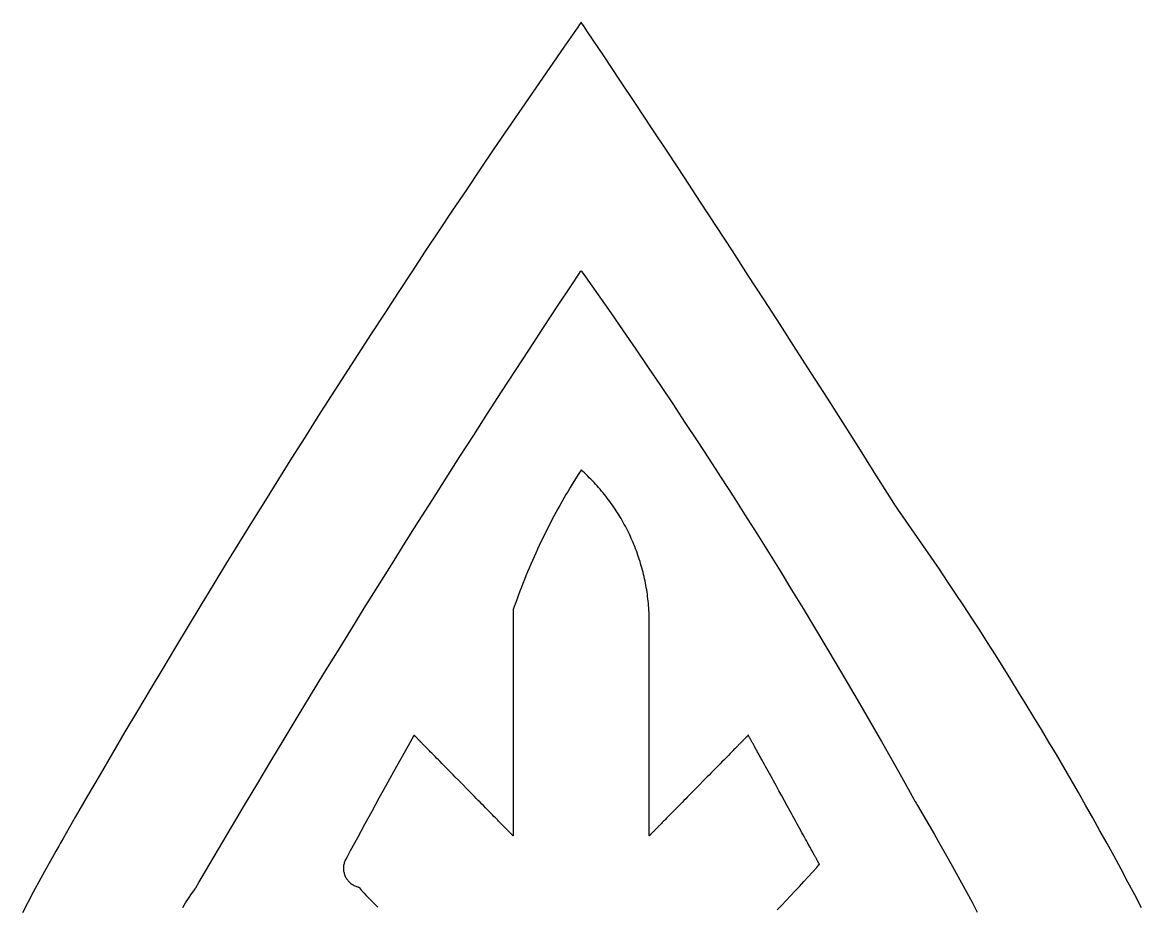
# Model space of a CAD drawing. Extents: x 0 to 908, y 0 to 337.
# Drawn here: x 683.8 to 738.2, y 242.9 to 285.9 of the extents above; entities that cross this region are included whole.
import ezdxf

# ---------------------------------------------------------------- set-up
doc = ezdxf.new("R2010")
doc.units = 0
doc.layers.add('_____1', color=18, linetype='CONTINUOUS')

msp = doc.modelspace()

# ---------------------------------------------------------------- linework, layer by layer
at = {"layer": '_____1'}
for points in [[(738.222, 242.852), (737.89, 243.48), (737.556, 244.108), (737.219, 244.734), (736.88, 245.359), (736.538, 245.982), (736.194, 246.604), (735.847, 247.225), (735.498, 247.844), (735.146, 248.461), (734.791, 249.077), (734.434, 249.692), (734.075, 250.305), (733.713, 250.917), (733.349, 251.527), (732.982, 252.136), (732.612, 252.743), (732.24, 253.349), (731.866, 253.953), (731.489, 254.556), (731.11, 255.157), (730.728, 255.756), (730.344, 256.354), (729.957, 256.951), (729.568, 257.546), (729.176, 258.139), (728.782, 258.731), (728.385, 259.321), (727.986, 259.91), (727.585, 260.497), (727.181, 261.082), (726.775, 261.666), (726.366, 262.248), (726.263, 262.394), (726.212, 262.466), (726.164, 262.541), (725.975, 262.842), (725.218, 264.044), (724.458, 265.245), (723.697, 266.444), (722.934, 267.643), (722.168, 268.84), (721.402, 270.036), (720.633, 271.231), (719.862, 272.425), (719.09, 273.618), (718.315, 274.809), (717.539, 275.999), (716.761, 277.188), (715.981, 278.376), (715.199, 279.562), (714.416, 280.747), (713.63, 281.931), (712.843, 283.114), (712.054, 284.296), (711.263, 285.476), (711.065, 285.771), (710.966, 285.918), (710.959, 285.928), (710.958, 285.93), (710.955, 285.926), (710.95, 285.918), (710.928, 285.887), (710.885, 285.826), (710.799, 285.703), (710.113, 284.719), (709.429, 283.734), (708.748, 282.747), (708.068, 281.759), (707.391, 280.769), (706.716, 279.777), (706.044, 278.784), (705.374, 277.789), (704.706, 276.793), (704.04, 275.796), (703.377, 274.797), (702.716, 273.796), (702.058, 272.794), (701.401, 271.79), (700.748, 270.785), (700.096, 269.778), (699.447, 268.77), (698.8, 267.761), (698.155, 266.75), (697.513, 265.737), (696.873, 264.723), (696.235, 263.708), (695.6, 262.691), (694.967, 261.672), (694.336, 260.652), (693.708, 259.631), (693.082, 258.608), (692.458, 257.584), (691.837, 256.558), (691.218, 255.531), (690.602, 254.502), (689.987, 253.472), (689.376, 252.441), (688.766, 251.408), (688.159, 250.373), (687.554, 249.338), (686.952, 248.3), (686.352, 247.262), (685.754, 246.222), (685.68, 246.092), (685.671, 246.076), (685.666, 246.067), (685.664, 246.063), (685.662, 246.061), (685.658, 246.054), (685.649, 246.038), (685.614, 245.977), (685.543, 245.853), (685.402, 245.606), (685.122, 245.111), (684.846, 244.614), (684.574, 244.115), (684.305, 243.614), (684.039, 243.112), (683.777, 242.607)], [(691.575, 242.872), (691.719, 243.092), (691.864, 243.311), (692.01, 243.529), (692.158, 243.746), (692.177, 243.773), (692.186, 243.787), (692.191, 243.793), (692.191, 243.795), (692.194, 243.799), (692.199, 243.807), (692.209, 243.824), (692.366, 244.093), (692.681, 244.63), (693.313, 245.704), (693.948, 246.776), (694.584, 247.847), (695.223, 248.917), (695.863, 249.986), (696.506, 251.053), (697.151, 252.119), (697.798, 253.183), (698.448, 254.247), (699.099, 255.309), (699.753, 256.369), (700.408, 257.429), (701.066, 258.486), (701.726, 259.543), (702.388, 260.598), (703.052, 261.652), (703.719, 262.705), (704.387, 263.756), (705.058, 264.806), (705.731, 265.855), (706.405, 266.902), (707.082, 267.948), (707.761, 268.993), (708.442, 270.036), (709.126, 271.078), (709.811, 272.118), (710.498, 273.157), (710.843, 273.676), (710.929, 273.806), (710.951, 273.839), (710.956, 273.847), (710.957, 273.849), (710.958, 273.849), (710.959, 273.848), (710.961, 273.845), (710.971, 273.831), (711.01, 273.776), (711.164, 273.557), (711.782, 272.68), (712.396, 271.799), (713.006, 270.917), (713.613, 270.032), (714.217, 269.145), (714.818, 268.256), (715.414, 267.364), (716.008, 266.471), (716.598, 265.575), (717.185, 264.676), (717.768, 263.776), (718.347, 262.873), (718.924, 261.968), (719.496, 261.061), (720.066, 260.151), (720.632, 259.24), (721.194, 258.326), (721.753, 257.41), (722.308, 256.493), (722.86, 255.572), (723.408, 254.65), (723.953, 253.726), (724.494, 252.799), (725.032, 251.871), (725.566, 250.94), (726.097, 250.008), (726.624, 249.073), (727.147, 248.136), (727.18, 248.078), (727.196, 248.048), (727.204, 248.034), (727.205, 248.032), (727.205, 248.031), (727.206, 248.031), (727.207, 248.029), (727.224, 248), (727.258, 247.942), (727.327, 247.825), (727.6, 247.36), (727.871, 246.893), (728.14, 246.426), (728.408, 245.957), (728.673, 245.488), (728.937, 245.017), (729.199, 244.545), (729.459, 244.072), (729.716, 243.598), (729.973, 243.123), (730.227, 242.648)], [(720.495, 242.757), (720.712, 242.983), (720.928, 243.21), (721.144, 243.438), (721.358, 243.666), (721.572, 243.896), (721.785, 244.126), (721.997, 244.357), (722.208, 244.588), (722.418, 244.821), (722.523, 244.937), (722.55, 244.967), (722.55, 244.968), (722.551, 244.968), (722.551, 244.968), (722.551, 244.968), (722.55, 244.968), (722.55, 244.968), (722.549, 244.971), (722.547, 244.975), (722.544, 244.98), (722.54, 244.987), (722.535, 244.996), (722.529, 245.006), (722.523, 245.018), (722.516, 245.031), (722.508, 245.045), (722.499, 245.061), (722.489, 245.079), (722.479, 245.098), (722.468, 245.118), (722.456, 245.139), (722.444, 245.162), (722.43, 245.186), (722.416, 245.211), (722.402, 245.238), (722.386, 245.266), (722.37, 245.295), (722.354, 245.325), (722.337, 245.356), (722.319, 245.389), (722.3, 245.422), (722.281, 245.457), (722.261, 245.493), (722.241, 245.53), (722.22, 245.568), (722.199, 245.606), (722.177, 245.646), (722.154, 245.687), (722.131, 245.729), (722.108, 245.772), (722.083, 245.815), (722.059, 245.86), (722.034, 245.905), (722.008, 245.952), (721.983, 245.999), (721.929, 246.095), (721.875, 246.195), (721.818, 246.297), (721.76, 246.402), (721.701, 246.509), (721.641, 246.619), (721.579, 246.731), (721.516, 246.845), (721.452, 246.961), (721.388, 247.078), (721.322, 247.197), (721.256, 247.317), (721.189, 247.439), (721.122, 247.561), (720.986, 247.807), (720.849, 248.055), (720.712, 248.304), (720.576, 248.551), (720.508, 248.674), (720.441, 248.796), (720.374, 248.917), (720.308, 249.037), (720.243, 249.156), (720.178, 249.273), (720.115, 249.389), (720.052, 249.503), (719.99, 249.614), (719.93, 249.724), (719.871, 249.831), (719.813, 249.936), (719.757, 250.038), (719.702, 250.137), (719.676, 250.186), (719.649, 250.233), (719.624, 250.28), (719.598, 250.326), (719.573, 250.371), (719.549, 250.416), (719.525, 250.459), (719.502, 250.502), (719.479, 250.543), (719.456, 250.584), (719.434, 250.624), (719.413, 250.662), (719.392, 250.7), (719.372, 250.737), (719.353, 250.772), (719.334, 250.807), (719.315, 250.84), (719.297, 250.872), (719.28, 250.903), (719.264, 250.933), (719.248, 250.962), (719.233, 250.99), (719.218, 251.016), (719.204, 251.041), (719.191, 251.065), (719.179, 251.087), (719.167, 251.108), (719.156, 251.128), (719.146, 251.147), (719.137, 251.164), (719.128, 251.179), (719.12, 251.194), (719.113, 251.206), (719.107, 251.218), (719.102, 251.227), (719.097, 251.236), (719.093, 251.242), (719.091, 251.248), (719.089, 251.251), (719.087, 251.253), (719.087, 251.254), (719.086, 251.253), (719.084, 251.25), (719.081, 251.247), (719.076, 251.242), (719.07, 251.236), (719.063, 251.229), (719.055, 251.221), (719.046, 251.212), (719.036, 251.201), (719.024, 251.189), (719.012, 251.177), (718.998, 251.163), (718.983, 251.148), (718.968, 251.132), (718.951, 251.115), (718.933, 251.097), (718.914, 251.078), (718.895, 251.058), (718.874, 251.037), (718.852, 251.015), (718.83, 250.992), (718.807, 250.968), (718.782, 250.943), (718.757, 250.918), (718.731, 250.891), (718.704, 250.864), (718.677, 250.836), (718.648, 250.807), (718.619, 250.777), (718.589, 250.747), (718.558, 250.715), (718.526, 250.683), (718.494, 250.65), (718.461, 250.617), (718.428, 250.583), (718.393, 250.548), (718.358, 250.512), (718.323, 250.476), (718.286, 250.439), (718.212, 250.363), (718.136, 250.286), (718.057, 250.205), (717.976, 250.123), (717.893, 250.039), (717.809, 249.953), (717.723, 249.866), (717.635, 249.777), (717.546, 249.686), (717.456, 249.595), (717.365, 249.502), (717.273, 249.408), (717.18, 249.313), (717.086, 249.218), (716.897, 249.026), (716.707, 248.832), (716.516, 248.638), (716.327, 248.446), (716.233, 248.35), (716.139, 248.255), (716.047, 248.161), (715.955, 248.067), (715.864, 247.975), (715.774, 247.884), (715.686, 247.794), (715.599, 247.705), (715.514, 247.618), (715.43, 247.533), (715.348, 247.45), (715.268, 247.369), (715.19, 247.289), (715.115, 247.212), (715.041, 247.138), (715.006, 247.101), (714.97, 247.066), (714.936, 247.031), (714.902, 246.996), (714.869, 246.963), (714.837, 246.93), (714.805, 246.897), (714.774, 246.866), (714.744, 246.835), (714.715, 246.805), (714.686, 246.776), (714.658, 246.748), (714.631, 246.72), (714.605, 246.694), (714.58, 246.668), (714.555, 246.643), (714.532, 246.619), (714.509, 246.596), (714.487, 246.574), (714.466, 246.553), (714.446, 246.533), (714.427, 246.513), (714.41, 246.495), (714.393, 246.478), (714.377, 246.462), (714.362, 246.447), (714.348, 246.433), (714.335, 246.42), (714.324, 246.408), (714.313, 246.397), (714.304, 246.387), (714.295, 246.379), (714.288, 246.372), (714.282, 246.365), (714.277, 246.361), (714.274, 246.357), (714.271, 246.354), (714.27, 246.353), (714.27, 246.354), (714.27, 246.356), (714.27, 246.362), (714.27, 246.37), (714.27, 246.381), (714.27, 246.394), (714.27, 246.41), (714.27, 246.428), (714.27, 246.449), (714.27, 246.472), (714.27, 246.498), (714.27, 246.526), (714.27, 246.556), (714.27, 246.588), (714.27, 246.623), (714.27, 246.66), (714.27, 246.699), (714.27, 246.74), (714.27, 246.783), (714.27, 246.829), (714.27, 246.876), (714.27, 246.926), (714.27, 246.977), (714.27, 247.03), (714.27, 247.085), (714.27, 247.142), (714.27, 247.201), (714.27, 247.261), (714.27, 247.324), (714.27, 247.387), (714.27, 247.453), (714.27, 247.52), (714.27, 247.589), (714.27, 247.659), (714.27, 247.731), (714.27, 247.805), (714.27, 247.879), (714.27, 247.956), (714.27, 248.033), (714.27, 248.112), (714.27, 248.192), (714.27, 248.274), (714.27, 248.357), (714.27, 248.441), (714.27, 248.526), (714.27, 248.612), (714.27, 248.699), (714.27, 248.788), (714.27, 248.877), (714.27, 248.967), (714.27, 249.059), (714.27, 249.151), (714.27, 249.338), (714.27, 249.528), (714.27, 249.721), (714.27, 249.917), (714.27, 250.115), (714.27, 250.315), (714.27, 250.517), (714.27, 250.72), (714.27, 250.924), (714.27, 251.13), (714.27, 251.542), (714.27, 251.955), (714.27, 252.365), (714.27, 252.569), (714.27, 252.771), (714.27, 252.972), (714.27, 253.171), (714.27, 253.367), (714.27, 253.561), (714.27, 253.752), (714.27, 253.94), (714.27, 254.125), (714.27, 254.215), (714.27, 254.305), (714.27, 254.394), (714.27, 254.482), (714.27, 254.569), (714.27, 254.655), (714.27, 254.74), (714.27, 254.823), (714.27, 254.905), (714.27, 254.986), (714.27, 255.066), (714.27, 255.144), (714.27, 255.221), (714.27, 255.297), (714.27, 255.371), (714.27, 255.444), (714.27, 255.515), (714.27, 255.585), (714.27, 255.653), (714.27, 255.72), (714.27, 255.785), (714.27, 255.848), (714.27, 255.909), (714.27, 255.969), (714.27, 256.027), (714.27, 256.083), (714.27, 256.138), (714.27, 256.19), (714.27, 256.241), (714.27, 256.289), (714.27, 256.336), (714.27, 256.38), (714.27, 256.423), (714.27, 256.463), (714.27, 256.501), (714.27, 256.537), (714.27, 256.571), (714.27, 256.603), (714.27, 256.632), (714.27, 256.659), (714.27, 256.683), (714.27, 256.706), (714.27, 256.725), (714.27, 256.743), (714.27, 256.757), (714.27, 256.77), (714.27, 256.779), (714.27, 256.786), (714.27, 256.791), (714.27, 256.793), (714.27, 256.793), (714.27, 256.793), (714.27, 256.795), (714.27, 256.798), (714.27, 256.812), (714.27, 256.84), (714.269, 256.896), (714.267, 257.007), (714.263, 257.118), (714.259, 257.228), (714.253, 257.339), (714.246, 257.449), (714.237, 257.559), (714.228, 257.669), (714.217, 257.779), (714.205, 257.889), (714.192, 257.998), (714.178, 258.107), (714.162, 258.216), (714.145, 258.324), (714.127, 258.432), (714.108, 258.54), (714.088, 258.648), (714.067, 258.755), (714.044, 258.863), (714.02, 258.969), (713.995, 259.076), (713.969, 259.182), (713.942, 259.288), (713.913, 259.393), (713.884, 259.498), (713.853, 259.603), (713.821, 259.707), (713.788, 259.811), (713.754, 259.914), (713.719, 260.017), (713.683, 260.12), (713.645, 260.222), (713.606, 260.324), (713.567, 260.425), (713.526, 260.526), (713.484, 260.627), (713.441, 260.727), (713.397, 260.826), (713.352, 260.925), (713.305, 261.024), (713.258, 261.122), (713.21, 261.219), (713.16, 261.316), (713.11, 261.413), (713.058, 261.509), (713.005, 261.604), (712.952, 261.699), (712.897, 261.793), (712.841, 261.886), (712.784, 261.979), (712.726, 262.072), (712.667, 262.164), (712.607, 262.255), (712.546, 262.345), (712.484, 262.435), (712.421, 262.525), (712.357, 262.613), (712.292, 262.701), (712.226, 262.788), (712.159, 262.875), (712.091, 262.961), (712.021, 263.046), (711.951, 263.131), (711.88, 263.214), (711.808, 263.298), (711.735, 263.38), (711.661, 263.461), (711.586, 263.542), (711.51, 263.622), (711.433, 263.702), (711.355, 263.78), (711.277, 263.858), (711.197, 263.935), (711.116, 264.011), (711.034, 264.086), (710.993, 264.124), (710.973, 264.142), (710.962, 264.151), (710.96, 264.154), (710.958, 264.155), (710.958, 264.155), (710.957, 264.154), (710.954, 264.149), (710.846, 263.98), (710.738, 263.811), (710.632, 263.641), (710.527, 263.471), (710.423, 263.299), (710.32, 263.127), (710.219, 262.955), (710.118, 262.782), (710.019, 262.608), (709.921, 262.434), (709.823, 262.259), (709.727, 262.083), (709.633, 261.907), (709.539, 261.73), (709.446, 261.553), (709.355, 261.375), (709.265, 261.196), (709.176, 261.017), (709.088, 260.837), (709.001, 260.657), (708.915, 260.476), (708.831, 260.295), (708.748, 260.113), (708.666, 259.93), (708.585, 259.747), (708.505, 259.564), (708.427, 259.38), (708.349, 259.195), (708.273, 259.01), (708.198, 258.825), (708.124, 258.638), (708.052, 258.452), (707.98, 258.265), (707.91, 258.077), (707.841, 257.889), (707.774, 257.701), (707.707, 257.512), (707.674, 257.417), (707.658, 257.37), (707.65, 257.346), (707.649, 257.343), (707.649, 257.343), (707.649, 257.343), (707.649, 257.343), (707.649, 257.34), (707.649, 257.335), (707.649, 257.326), (707.649, 257.315), (707.649, 257.302), (707.649, 257.285), (707.649, 257.266), (707.649, 257.245), (707.649, 257.221), (707.649, 257.194), (707.649, 257.165), (707.649, 257.133), (707.649, 257.1), (707.649, 257.063), (707.649, 257.025), (707.649, 256.984), (707.649, 256.941), (707.649, 256.895), (707.649, 256.848), (707.649, 256.798), (707.649, 256.746), (707.649, 256.693), (707.649, 256.637), (707.649, 256.579), (707.649, 256.519), (707.649, 256.458), (707.649, 256.394), (707.649, 256.329), (707.649, 256.262), (707.649, 256.193), (707.649, 256.122), (707.649, 256.05), (707.649, 255.976), (707.649, 255.901), (707.649, 255.824), (707.649, 255.745), (707.649, 255.665), (707.649, 255.584), (707.649, 255.501), (707.649, 255.416), (707.649, 255.331), (707.649, 255.244), (707.649, 255.155), (707.649, 255.066), (707.649, 254.975), (707.649, 254.884), (707.649, 254.791), (707.649, 254.697), (707.649, 254.602), (707.649, 254.506), (707.649, 254.409), (707.649, 254.311), (707.649, 254.113), (707.649, 253.911), (707.649, 253.707), (707.649, 253.499), (707.649, 253.29), (707.649, 253.078), (707.649, 252.865), (707.649, 252.651), (707.649, 252.218), (707.649, 251.784), (707.649, 251.35), (707.649, 251.134), (707.649, 250.918), (707.649, 250.705), (707.649, 250.492), (707.649, 250.282), (707.649, 250.074), (707.649, 249.868), (707.649, 249.665), (707.649, 249.466), (707.649, 249.367), (707.649, 249.269), (707.649, 249.173), (707.649, 249.077), (707.649, 248.982), (707.649, 248.888), (707.649, 248.796), (707.649, 248.704), (707.649, 248.614), (707.649, 248.524), (707.649, 248.436), (707.649, 248.35), (707.649, 248.264), (707.649, 248.18), (707.649, 248.098), (707.649, 248.016), (707.649, 247.936), (707.649, 247.858), (707.649, 247.781), (707.649, 247.706), (707.649, 247.633), (707.649, 247.561), (707.649, 247.49), (707.649, 247.422), (707.649, 247.355), (707.649, 247.29), (707.649, 247.227), (707.649, 247.166), (707.649, 247.106), (707.649, 247.049), (707.649, 246.993), (707.649, 246.94), (707.649, 246.889), (707.649, 246.84), (707.649, 246.792), (707.649, 246.747), (707.649, 246.705), (707.649, 246.664), (707.649, 246.626), (707.649, 246.59), (707.649, 246.557), (707.649, 246.526), (707.649, 246.497), (707.649, 246.471), (707.649, 246.447), (707.649, 246.426), (707.649, 246.408), (707.649, 246.392), (707.649, 246.379), (707.649, 246.368), (707.649, 246.36), (707.649, 246.355), (707.649, 246.353), (707.649, 246.353), (707.647, 246.355), (707.644, 246.358), (707.64, 246.362), (707.635, 246.367), (707.629, 246.374), (707.621, 246.381), (707.613, 246.39), (707.603, 246.4), (707.592, 246.411), (707.58, 246.423), (707.567, 246.437), (707.553, 246.451), (707.538, 246.466), (707.521, 246.483), (707.504, 246.5), (707.486, 246.519), (707.467, 246.538), (707.447, 246.559), (707.425, 246.58), (707.403, 246.603), (707.38, 246.626), (707.357, 246.65), (707.332, 246.676), (707.306, 246.702), (707.28, 246.728), (707.253, 246.756), (707.225, 246.785), (707.196, 246.814), (707.166, 246.844), (707.136, 246.875), (707.104, 246.907), (707.072, 246.939), (707.04, 246.973), (707.007, 247.006), (706.973, 247.041), (706.938, 247.076), (706.903, 247.112), (706.867, 247.149), (706.793, 247.224), (706.717, 247.301), (706.639, 247.38), (706.558, 247.462), (706.476, 247.546), (706.392, 247.631), (706.307, 247.718), (706.219, 247.807), (706.131, 247.897), (706.041, 247.988), (705.95, 248.081), (705.858, 248.174), (705.765, 248.269), (705.577, 248.46), (705.387, 248.653), (705.197, 248.846), (705.007, 249.04), (704.818, 249.232), (704.724, 249.327), (704.631, 249.422), (704.539, 249.516), (704.448, 249.608), (704.358, 249.7), (704.269, 249.79), (704.182, 249.879), (704.096, 249.966), (704.012, 250.052), (703.929, 250.136), (703.849, 250.217), (703.77, 250.297), (703.694, 250.375), (703.62, 250.45), (703.584, 250.487), (703.548, 250.523), (703.514, 250.558), (703.479, 250.593), (703.446, 250.627), (703.413, 250.66), (703.381, 250.693), (703.35, 250.725), (703.319, 250.756), (703.289, 250.786), (703.26, 250.816), (703.232, 250.844), (703.205, 250.872), (703.178, 250.899), (703.152, 250.926), (703.127, 250.951), (703.103, 250.975), (703.08, 250.999), (703.058, 251.021), (703.037, 251.043), (703.016, 251.064), (702.997, 251.084), (702.978, 251.102), (702.961, 251.12), (702.944, 251.137), (702.929, 251.152), (702.915, 251.167), (702.901, 251.181), (702.889, 251.193), (702.878, 251.204), (702.868, 251.215), (702.859, 251.224), (702.851, 251.232), (702.845, 251.238), (702.839, 251.244), (702.835, 251.248), (702.832, 251.251), (702.83, 251.253), (702.83, 251.254), (702.829, 251.254), (702.829, 251.254), (702.829, 251.254), (702.829, 251.253), (702.829, 251.252), (702.806, 251.212), (702.717, 251.053), (702.539, 250.735), (702.183, 250.099), (701.829, 249.461), (701.476, 248.823), (701.123, 248.184), (700.772, 247.545), (700.423, 246.905), (700.074, 246.265), (699.726, 245.623), (699.553, 245.303), (699.51, 245.222), (699.499, 245.202), (699.496, 245.197), (699.496, 245.196), (699.495, 245.195), (699.495, 245.195), (699.494, 245.194), (699.492, 245.189), (699.482, 245.168), (699.464, 245.126), (699.448, 245.084), (699.434, 245.041), (699.423, 244.998), (699.413, 244.954), (699.405, 244.91), (699.4, 244.866), (699.397, 244.821), (699.396, 244.777), (699.397, 244.732), (699.4, 244.688), (699.405, 244.644), (699.413, 244.599), (699.422, 244.556), (699.434, 244.512), (699.448, 244.469), (699.464, 244.427), (699.482, 244.385), (699.502, 244.344), (699.524, 244.304), (699.548, 244.266), (699.574, 244.229), (699.601, 244.193), (699.629, 244.159), (699.66, 244.126), (699.691, 244.095), (699.725, 244.066), (699.759, 244.038), (699.795, 244.011), (699.832, 243.987), (699.87, 243.964), (699.91, 243.943), (699.95, 243.924), (699.992, 243.907), (700.034, 243.892), (700.077, 243.879), (700.121, 243.868), (700.133, 243.865), (700.146, 243.851), (700.172, 243.82), (700.279, 243.698), (700.388, 243.577), (700.498, 243.458), (700.609, 243.34), (700.722, 243.224), (700.836, 243.108), (700.951, 242.994), (701.068, 242.882)]]:
    msp.add_lwpolyline(points, dxfattribs=at)

doc.saveas('drawing.dxf')
